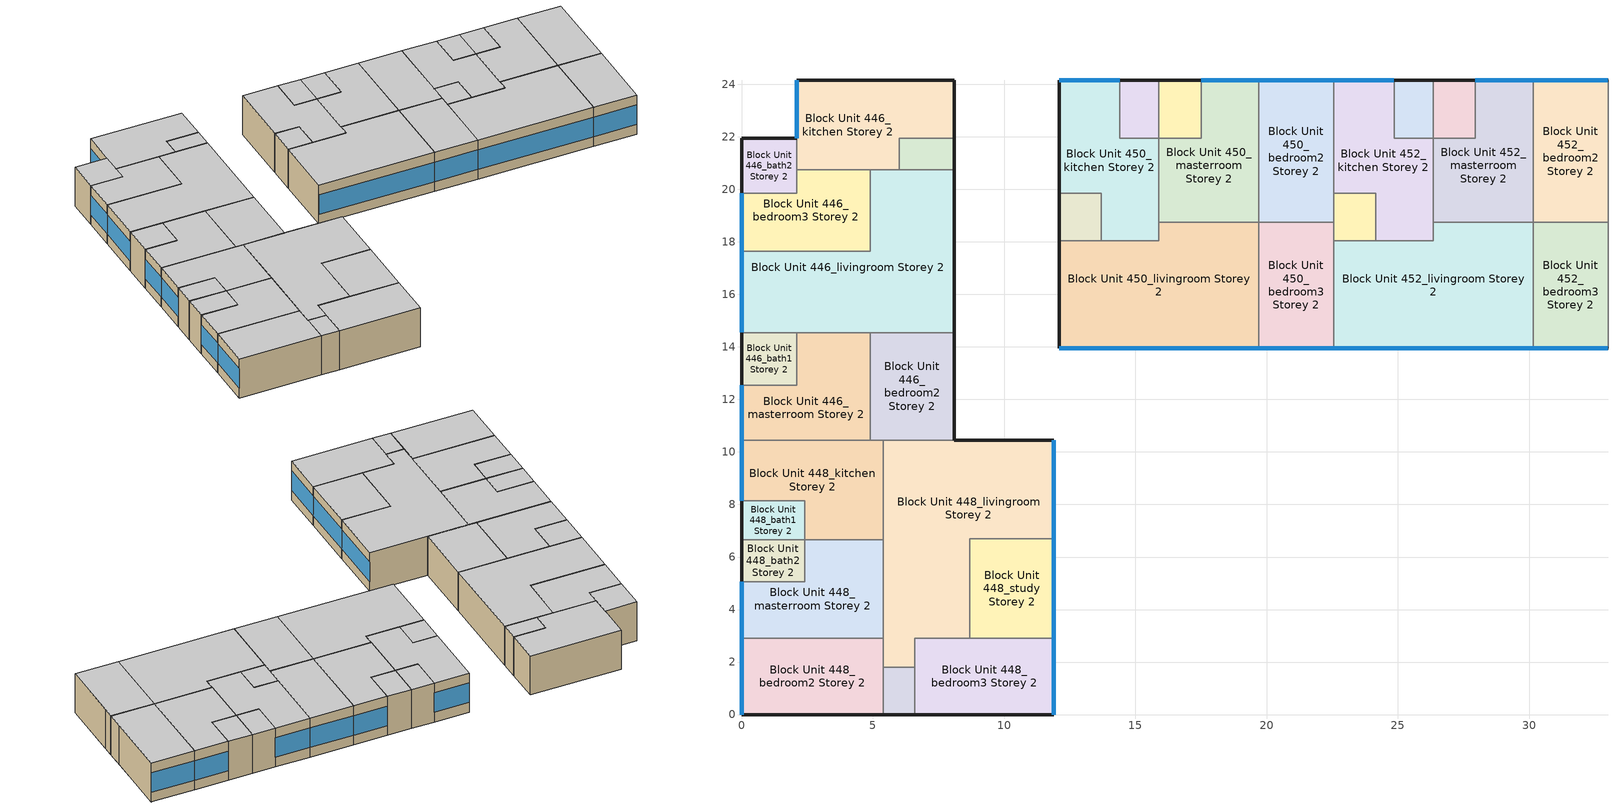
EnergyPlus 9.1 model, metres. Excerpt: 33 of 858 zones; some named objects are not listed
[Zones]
Block Unit 446_bath2 Storey 2
 floor adiabatic (Project Floor): 2.1,21.95 2.1,19.85 0,19.85 0,21.95 z9.2
 wall outside (Project Wall): 2.1,21.95 0,21.95 0,19.85 z9.2:12
 wall to Block Unit 446_bedroom3 Storey 2 (Project Wall): 0,19.85 2.1,19.85 2.1,20.75 z9.2:12
 wall to Block Unit 446_kitchen Storey 2 (Project Wall): 2.1,20.75 2.1,21.95 z9.2:12
 ceiling adiabatic (Project Ceiling): 2.1,19.85 2.1,21.95 0,21.95 0,19.85 z12
Block Unit 446_bedroom3 Storey 2
 floor adiabatic (Project Floor): 4.9,20.75 4.9,17.65 0,17.65 0,19.85 2.1,19.85 2.1,20.75 z9.2
 wall outside (Project Wall): 0,19.85 0,17.65 z9.2:12
 wall to Block Unit 446_kitchen Storey 2 (Project Wall): 4.9,20.75 2.1,20.75 z9.2:12
 wall to Block Unit 446_livingroom Storey 2 (Project Wall): 0,17.65 4.9,17.65 4.9,20.75 z9.2:12
 window (Project External Window): 0,19.85 0,17.65 z9.9:11.3
 ceiling adiabatic (Project Ceiling): 4.9,17.65 4.9,20.75 2.1,20.75 2.1,19.85 0,19.85 0,17.65 z12
Block Unit 446_livingroom Storey 2
 floor adiabatic (Project Floor): 8.1,20.75 8.1,14.55 0,14.55 0,17.65 4.9,17.65 4.9,20.75 z9.2
 wall outside (Project Wall): 0,17.65 0,14.55 / 8.1,14.55 8.1,20.75 z9.2:12
 wall to Block Unit 446_kitchen Storey 2 (Project Wall): 6,20.75 4.9,20.75 z9.2:12
 wall to Block Unit 446_store Storey 2 (Project Wall): 8.1,20.75 6,20.75 z9.2:12
 wall to Block Unit 446_bath1 Storey 2 (Project Wall): 0,14.55 2.1,14.55 z9.2:12
 wall to Block Unit 446_masterroom Storey 2 (Project Wall): 2.1,14.55 4.9,14.55 z9.2:12
 wall to Block Unit 446_bedroom2 Storey 2 (Project Wall): 4.9,14.55 8.1,14.55 z9.2:12
 window (Project External Window): 0,17.65 0,14.55 z9.9:11.3
 ceiling adiabatic (Project Ceiling): 8.1,14.55 8.1,20.75 4.9,20.75 4.9,17.65 0,17.65 0,14.55 z12
Block Unit 446_bath1 Storey 2
 floor adiabatic (Project Floor): 2.1,14.55 2.1,12.55 0,12.55 0,14.55 z9.2
 wall outside (Project Wall): 0,14.55 0,12.55 z9.2:12
 wall to Block Unit 446_masterroom Storey 2 (Project Wall): 0,12.55 2.1,12.55 2.1,14.55 z9.2:12
 ceiling adiabatic (Project Ceiling): 2.1,12.55 2.1,14.55 0,14.55 0,12.55 z12
Block Unit 446_masterroom Storey 2
 floor adiabatic (Project Floor): 4.9,14.55 4.9,10.45 0,10.45 0,12.55 2.1,12.55 2.1,14.55 z9.2
 wall outside (Project Wall): 0,12.55 0,10.45 z9.2:12
 wall to Block Unit 448_kitchen Storey 2 (Project Wall): 0,10.45 4.9,10.45 z9.2:12
 wall to Block Unit 446_bedroom2 Storey 2 (Project Wall): 4.9,10.45 4.9,14.55 z9.2:12
 window (Project External Window): 0,12.55 0,10.45 z9.9:11.3
 ceiling adiabatic (Project Ceiling): 4.9,10.45 4.9,14.55 2.1,14.55 2.1,12.55 0,12.55 0,10.45 z12
Block Unit 446_bedroom2 Storey 2
 floor adiabatic (Project Floor): 8.1,14.55 8.1,10.45 4.9,10.45 4.9,14.55 z9.2
 wall outside (Project Wall): 8.1,10.45 8.1,14.55 z9.2:12
 wall to Block Unit 448_kitchen Storey 2 (Project Wall): 4.9,10.45 5.4,10.45 z9.2:12
 wall to Block Unit 448_livingroom Storey 2 (Project Wall): 5.4,10.45 8.1,10.45 z9.2:12
 ceiling adiabatic (Project Ceiling): 8.1,10.45 8.1,14.55 4.9,14.55 4.9,10.45 z12
Block Unit 446_kitchen Storey 2
 floor adiabatic (Project Floor): 8.1,24.15 8.1,21.95 6,21.95 6,20.75 2.1,20.75 2.1,24.15 z9.2
 wall outside (Project Wall): 8.1,21.95 8.1,24.15 2.1,24.15 2.1,21.95 z9.2:12
 wall to Block Unit 446_store Storey 2 (Project Wall): 6,20.75 6,21.95 8.1,21.95 z9.2:12
 window (Project External Window): 2.1,24.15 2.1,21.95 z9.9:11.3
 ceiling adiabatic (Project Ceiling): 8.1,21.95 8.1,24.15 2.1,24.15 2.1,20.75 6,20.75 6,21.95 z12
Block Unit 446_store Storey 2
 floor adiabatic (Project Floor): 8.1,21.95 8.1,20.75 6,20.75 6,21.95 z9.2
 wall outside (Project Wall): 8.1,20.75 8.1,21.95 z9.2:12
 ceiling adiabatic (Project Ceiling): 8.1,20.75 8.1,21.95 6,21.95 6,20.75 z12
Block Unit 448_masterroom Storey 2
 floor adiabatic (Project Floor): 5.4,6.65 5.4,2.9 0,2.9 0,5.05 2.4,5.05 2.4,6.65 z9.2
 wall outside (Project Wall): 0,5.05 0,2.9 z9.2:12
 wall to Block Unit 448_kitchen Storey 2 (Project Wall): 5.4,6.65 2.4,6.65 z9.2:12
 wall to Block Unit 448_bath2 Storey 2 (Project Wall): 2.4,6.65 2.4,5.05 0,5.05 z9.2:12
 wall to Block Unit 448_bedroom2 Storey 2 (Project Wall): 0,2.9 5.4,2.9 z9.2:12
 wall to Block Unit 448_livingroom Storey 2 (Project Wall): 5.4,2.9 5.4,6.65 z9.2:12
 window (Project External Window): 0,5.05 0,2.9 z9.9:11.3
 ceiling adiabatic (Project Ceiling): 5.4,2.9 5.4,6.65 2.4,6.65 2.4,5.05 0,5.05 0,2.9 z12
Block Unit 448_bedroom2 Storey 2
 floor adiabatic (Project Floor): 5.4,2.9 5.4,0 0,0 0,2.9 z9.2
 wall outside (Project Wall): 0,2.9 0,0 5.4,0 z9.2:12
 wall to Block Unit 448_store Storey 2 (Project Wall): 5.4,0 5.4,1.8 z9.2:12
 wall to Block Unit 448_livingroom Storey 2 (Project Wall): 5.4,1.8 5.4,2.9 z9.2:12
 window (Project External Window): 0,2.9 0,0 z9.9:11.3
 ceiling adiabatic (Project Ceiling): 5.4,0 5.4,2.9 0,2.9 0,0 z12
Block Unit 448_bedroom3 Storey 2
 floor adiabatic (Project Floor): 11.9,2.9 11.9,0 6.6,0 6.6,2.9 z9.2
 wall outside (Project Wall): 6.6,0 11.9,0 11.9,2.9 z9.2:12
 wall to Block Unit 448_study Storey 2 (Project Wall): 11.9,2.9 8.7,2.9 z9.2:12
 wall to Block Unit 448_livingroom Storey 2 (Project Wall): 8.7,2.9 6.6,2.9 6.6,1.8 z9.2:12
 wall to Block Unit 448_store Storey 2 (Project Wall): 6.6,1.8 6.6,0 z9.2:12
 window (Project External Window): 11.9,0 11.9,2.9 z9.9:11.3
 ceiling adiabatic (Project Ceiling): 11.9,0 11.9,2.9 6.6,2.9 6.6,0 z12
Block Unit 448_study Storey 2
 floor adiabatic (Project Floor): 11.9,6.7 11.9,2.9 8.7,2.9 8.7,6.7 z9.2
 wall outside (Project Wall): 11.9,2.9 11.9,6.7 z9.2:12
 wall to Block Unit 448_livingroom Storey 2 (Project Wall): 11.9,6.7 8.7,6.7 8.7,2.9 z9.2:12
 window (Project External Window): 11.9,2.9 11.9,6.7 z9.9:11.3
 ceiling adiabatic (Project Ceiling): 11.9,2.9 11.9,6.7 8.7,6.7 8.7,2.9 z12
Block Unit 448_bath1 Storey 2
 floor adiabatic (Project Floor): 2.4,8.15 2.4,6.65 0,6.65 0,8.15 z9.2
 wall outside (Project Wall): 0,8.15 0,6.65 z9.2:12
 wall to Block Unit 448_kitchen Storey 2 (Project Wall): 2.4,6.65 2.4,8.15 0,8.15 z9.2:12
 wall to Block Unit 448_bath2 Storey 2 (Project Wall): 0,6.65 2.4,6.65 z9.2:12
 ceiling adiabatic (Project Ceiling): 2.4,6.65 2.4,8.15 0,8.15 0,6.65 z12
Block Unit 448_bath2 Storey 2
 floor adiabatic (Project Floor): 2.4,6.65 2.4,5.05 0,5.05 0,6.65 z9.2
 wall outside (Project Wall): 0,6.65 0,5.05 z9.2:12
 ceiling adiabatic (Project Ceiling): 2.4,5.05 2.4,6.65 0,6.65 0,5.05 z12
Block Unit 448_kitchen Storey 2
 floor adiabatic (Project Floor): 5.4,10.45 5.4,6.65 2.4,6.65 2.4,8.15 0,8.15 0,10.45 z9.2
 wall outside (Project Wall): 0,10.45 0,8.15 z9.2:12
 wall to Block Unit 448_livingroom Storey 2 (Project Wall): 5.4,6.65 5.4,10.45 z9.2:12
 window (Project External Window): 0,10.45 0,8.15 z9.9:11.3
 ceiling adiabatic (Project Ceiling): 5.4,6.65 5.4,10.45 0,10.45 0,8.15 2.4,8.15 2.4,6.65 z12
Block Unit 448_store Storey 2
 floor adiabatic (Project Floor): 6.6,1.8 6.6,0 5.4,0 5.4,1.8 z9.2
 wall outside (Project Wall): 5.4,0 6.6,0 z9.2:12
 wall to Block Unit 448_livingroom Storey 2 (Project Wall): 6.6,1.8 5.4,1.8 z9.2:12
 ceiling adiabatic (Project Ceiling): 6.6,0 6.6,1.8 5.4,1.8 5.4,0 z12
Block Unit 448_livingroom Storey 2
 floor adiabatic (Project Floor): 11.9,10.45 11.9,6.7 8.7,6.7 8.7,2.9 6.6,2.9 6.6,1.8 5.4,1.8 5.4,10.45 z9.2
 wall outside (Project Wall): 11.9,6.7 11.9,10.45 8.1,10.45 z9.2:12
 window (Project External Window): 11.9,6.7 11.9,10.45 z9.9:11.3
 ceiling adiabatic (Project Ceiling): 8.7,2.9 8.7,6.7 11.9,6.7 11.9,10.45 5.4,10.45 5.4,1.8 6.6,1.8 6.6,2.9 z12
Block Unit 450_masterroom Storey 2
 floor adiabatic (Project Floor): 19.7,24.15 19.7,18.75 15.9,18.75 15.9,21.95 17.5,21.95 17.5,24.15 z9.2
 wall outside (Project Wall): 19.7,24.15 17.5,24.15 z9.2:12
 wall to Block Unit 450_bath2 Storey 2 (Project Wall): 17.5,24.15 17.5,21.95 15.9,21.95 z9.2:12
 wall to Block Unit 450_kitchen Storey 2 (Project Wall): 15.9,21.95 15.9,18.75 z9.2:12
 wall to Block Unit 450_livingroom Storey 2 (Project Wall): 15.9,18.75 19.7,18.75 z9.2:12
 wall to Block Unit 450_bedroom2 Storey 2 (Project Wall): 19.7,18.75 19.7,24.15 z9.2:12
 window (Project External Window): 19.7,24.15 17.5,24.15 z9.9:11.3
 ceiling adiabatic (Project Ceiling): 19.7,18.75 19.7,24.15 17.5,24.15 17.5,21.95 15.9,21.95 15.9,18.75 z12
Block Unit 450_bedroom2 Storey 2
 floor adiabatic (Project Floor): 22.55,24.15 22.55,18.75 19.7,18.75 19.7,24.15 z9.2
 wall outside (Project Wall): 22.55,24.15 19.7,24.15 z9.2:12
 wall to Block Unit 450_bedroom3 Storey 2 (Project Wall): 19.7,18.75 22.55,18.75 z9.2:12
 wall to Block Unit 452_kitchen Storey 2 (Project Wall): 22.55,19.85 22.55,24.15 z9.2:12
 wall to Block Unit 452_store Storey 2 (Project Wall): 22.55,18.75 22.55,19.85 z9.2:12
 window (Project External Window): 22.55,24.15 19.7,24.15 z9.9:11.3
 ceiling adiabatic (Project Ceiling): 22.55,18.75 22.55,24.15 19.7,24.15 19.7,18.75 z12
Block Unit 450_bedroom3 Storey 2
 floor adiabatic (Project Floor): 22.55,18.75 22.55,13.95 19.7,13.95 19.7,18.75 z9.2
 wall outside (Project Wall): 19.7,13.95 22.55,13.95 z9.2:12
 wall to Block Unit 450_livingroom Storey 2 (Project Wall): 19.7,18.75 19.7,13.95 z9.2:12
 wall to Block Unit 452_store Storey 2 (Project Wall): 22.55,18.05 22.55,18.75 z9.2:12
 wall to Block Unit 452_livingroom Storey 2 (Project Wall): 22.55,13.95 22.55,18.05 z9.2:12
 window (Project External Window): 19.7,13.95 22.55,13.95 z9.9:11.3
 ceiling adiabatic (Project Ceiling): 22.55,13.95 22.55,18.75 19.7,18.75 19.7,13.95 z12
Block Unit 450_bath1 Storey 2
 floor adiabatic (Project Floor): 15.9,24.15 15.9,21.95 14.4,21.95 14.4,24.15 z9.2
 wall outside (Project Wall): 15.9,24.15 14.4,24.15 z9.2:12
 wall to Block Unit 450_kitchen Storey 2 (Project Wall): 14.4,24.15 14.4,21.95 15.9,21.95 z9.2:12
 wall to Block Unit 450_bath2 Storey 2 (Project Wall): 15.9,21.95 15.9,24.15 z9.2:12
 ceiling adiabatic (Project Ceiling): 15.9,21.95 15.9,24.15 14.4,24.15 14.4,21.95 z12
Block Unit 450_bath2 Storey 2
 floor adiabatic (Project Floor): 17.5,24.15 17.5,21.95 15.9,21.95 15.9,24.15 z9.2
 wall outside (Project Wall): 17.5,24.15 15.9,24.15 z9.2:12
 ceiling adiabatic (Project Ceiling): 17.5,21.95 17.5,24.15 15.9,24.15 15.9,21.95 z12
Block Unit 450_kitchen Storey 2
 floor adiabatic (Project Floor): 14.4,24.15 14.4,21.95 15.9,21.95 15.9,18.05 13.7,18.05 13.7,19.85 12.1,19.85 12.1,24.15 z9.2
 wall outside (Project Wall): 14.4,24.15 12.1,24.15 12.1,19.85 z9.2:12
 wall to Block Unit 450_livingroom Storey 2 (Project Wall): 13.7,18.05 15.9,18.05 15.9,18.75 z9.2:12
 wall to Block Unit 450_store Storey 2 (Project Wall): 12.1,19.85 13.7,19.85 13.7,18.05 z9.2:12
 window (Project External Window): 14.4,24.15 12.1,24.15 z9.9:11.3
 ceiling adiabatic (Project Ceiling): 15.9,18.05 15.9,21.95 14.4,21.95 14.4,24.15 12.1,24.15 12.1,19.85 13.7,19.85 13.7,18.05 z12
Block Unit 450_store Storey 2
 floor adiabatic (Project Floor): 13.7,19.85 13.7,18.05 12.1,18.05 12.1,19.85 z9.2
 wall outside (Project Wall): 12.1,19.85 12.1,18.05 z9.2:12
 wall to Block Unit 450_livingroom Storey 2 (Project Wall): 12.1,18.05 13.7,18.05 z9.2:12
 ceiling adiabatic (Project Ceiling): 13.7,18.05 13.7,19.85 12.1,19.85 12.1,18.05 z12
Block Unit 450_livingroom Storey 2
 floor adiabatic (Project Floor): 19.7,18.75 19.7,13.95 12.1,13.95 12.1,18.05 15.9,18.05 15.9,18.75 z9.2
 wall outside (Project Wall): 12.1,18.05 12.1,13.95 19.7,13.95 z9.2:12
 window (Project External Window): 12.1,13.95 19.7,13.95 z9.9:11.3
 ceiling adiabatic (Project Ceiling): 19.7,13.95 19.7,18.75 15.9,18.75 15.9,18.05 12.1,18.05 12.1,13.95 z12
Block Unit 452_masterroom Storey 2
 floor adiabatic (Project Floor): 30.15,24.15 30.15,18.75 26.35,18.75 26.35,21.95 27.95,21.95 27.95,24.15 z9.2
 wall outside (Project Wall): 30.15,24.15 27.95,24.15 z9.2:12
 wall to Block Unit 452_bath2 Storey 2 (Project Wall): 27.95,24.15 27.95,21.95 26.35,21.95 z9.2:12
 wall to Block Unit 452_kitchen Storey 2 (Project Wall): 26.35,21.95 26.35,18.75 z9.2:12
 wall to Block Unit 452_livingroom Storey 2 (Project Wall): 26.35,18.75 30.15,18.75 z9.2:12
 wall to Block Unit 452_bedroom2 Storey 2 (Project Wall): 30.15,18.75 30.15,24.15 z9.2:12
 window (Project External Window): 30.15,24.15 27.95,24.15 z9.9:11.3
 ceiling adiabatic (Project Ceiling): 30.15,18.75 30.15,24.15 27.95,24.15 27.95,21.95 26.35,21.95 26.35,18.75 z12
Block Unit 452_bedroom2 Storey 2
 floor adiabatic (Project Floor): 33,24.15 33,18.75 30.15,18.75 30.15,24.15 z9.2
 wall outside (Project Wall): 33,24.15 30.15,24.15 z9.2:12
 wall to Block Unit 452_bedroom3 Storey 2 (Project Wall): 30.15,18.75 33,18.75 z9.2:12
 wall to Block Unit 454_kitchen Storey 2 (Project Wall): 33,19.85 33,24.15 z9.2:12
 wall to Block Unit 454_store Storey 2 (Project Wall): 33,18.75 33,19.85 z9.2:12
 window (Project External Window): 33,24.15 30.15,24.15 z9.9:11.3
 ceiling adiabatic (Project Ceiling): 33,18.75 33,24.15 30.15,24.15 30.15,18.75 z12
Block Unit 452_bedroom3 Storey 2
 floor adiabatic (Project Floor): 33,18.75 33,13.95 30.15,13.95 30.15,18.75 z9.2
 wall outside (Project Wall): 30.15,13.95 33,13.95 z9.2:12
 wall to Block Unit 452_livingroom Storey 2 (Project Wall): 30.15,18.75 30.15,13.95 z9.2:12
 wall to Block Unit 454_store Storey 2 (Project Wall): 33,18.05 33,18.75 z9.2:12
 wall to Block Unit 454_livingroom Storey 2 (Project Wall): 33,13.95 33,18.05 z9.2:12
 window (Project External Window): 30.15,13.95 33,13.95 z9.9:11.3
 ceiling adiabatic (Project Ceiling): 33,13.95 33,18.75 30.15,18.75 30.15,13.95 z12
Block Unit 452_bath1 Storey 2
 floor adiabatic (Project Floor): 26.35,24.15 26.35,21.95 24.85,21.95 24.85,24.15 z9.2
 wall outside (Project Wall): 26.35,24.15 24.85,24.15 z9.2:12
 wall to Block Unit 452_kitchen Storey 2 (Project Wall): 24.85,24.15 24.85,21.95 26.35,21.95 z9.2:12
 wall to Block Unit 452_bath2 Storey 2 (Project Wall): 26.35,21.95 26.35,24.15 z9.2:12
 ceiling adiabatic (Project Ceiling): 26.35,21.95 26.35,24.15 24.85,24.15 24.85,21.95 z12
Block Unit 452_bath2 Storey 2
 floor adiabatic (Project Floor): 27.95,24.15 27.95,21.95 26.35,21.95 26.35,24.15 z9.2
 wall outside (Project Wall): 27.95,24.15 26.35,24.15 z9.2:12
 ceiling adiabatic (Project Ceiling): 27.95,21.95 27.95,24.15 26.35,24.15 26.35,21.95 z12
Block Unit 452_kitchen Storey 2
 floor adiabatic (Project Floor): 24.85,24.15 24.85,21.95 26.35,21.95 26.35,18.05 24.15,18.05 24.15,19.85 22.55,19.85 22.55,24.15 z9.2
 wall outside (Project Wall): 24.85,24.15 22.55,24.15 z9.2:12
 wall to Block Unit 452_livingroom Storey 2 (Project Wall): 24.15,18.05 26.35,18.05 26.35,18.75 z9.2:12
 wall to Block Unit 452_store Storey 2 (Project Wall): 22.55,19.85 24.15,19.85 24.15,18.05 z9.2:12
 window (Project External Window): 24.85,24.15 22.55,24.15 z9.9:11.3
 ceiling adiabatic (Project Ceiling): 26.35,18.05 26.35,21.95 24.85,21.95 24.85,24.15 22.55,24.15 22.55,19.85 24.15,19.85 24.15,18.05 z12
Block Unit 452_store Storey 2
 floor adiabatic (Project Floor): 24.15,19.85 24.15,18.05 22.55,18.05 22.55,19.85 z9.2
 wall to Block Unit 452_livingroom Storey 2 (Project Wall): 22.55,18.05 24.15,18.05 z9.2:12
 ceiling adiabatic (Project Ceiling): 24.15,18.05 24.15,19.85 22.55,19.85 22.55,18.05 z12
Block Unit 452_livingroom Storey 2
 floor adiabatic (Project Floor): 30.15,18.75 30.15,13.95 22.55,13.95 22.55,18.05 26.35,18.05 26.35,18.75 z9.2
 wall outside (Project Wall): 22.55,13.95 30.15,13.95 z9.2:12
 window (Project External Window): 22.55,13.95 30.15,13.95 z9.9:11.3
 ceiling adiabatic (Project Ceiling): 30.15,13.95 30.15,18.75 26.35,18.75 26.35,18.05 22.55,18.05 22.55,13.95 z12
[Building]
One Precinct: North Axis=0; Terrain=City; Loads Convergence Tolerance Value=0.04; Temperature Convergence Tolerance Value=0.4; Solar Distribution=FullInteriorAndExterior; Maximum Number of Warmup Days=25; Minimum Number of Warmup Days=6
[Site:Location]
SGP_Singapore.486980_IWEC: Latitude=1.37; Longitude=103.98; Time Zone=8; Elevation=16
[MATERIAL] Roughness=MediumRough
Name | Thickness | Conductivity | Density | Specific Heat | Thermal Absorptance | Solar Absorptance | Visible Absorptance
ConcreteWall | 0.15 | 0.8 | 2400 | 880 | 0.85 | 0.79 | 0.79
Greenwall | 0.079 | 2.5 | 1293 | 853 | 0.98 | 0.75 | 0.75
[WindowMaterial:SimpleGlazingSystem]
SingleGlazingEuroGrey: UFactor=5.93; Solar Heat Gain Coefficient=0.62; Visible Transmittance=0.495
[Construction]
Project Wall: Greenwall
Project Floor; Project Ceiling: ConcreteWall
Project External Window: SingleGlazingEuroGrey
[ZONE] Type=1; Multiplier=1; Ceiling Height=autocalculate; Volume=autocalculate; Floor Area=autocalculate; Part of Total Floor Area=Yes
Block Unit 446_bath2 Storey 2; Block Unit 446_bedroom3 Storey 2; Block Unit 446_livingroom Storey 2; Block Unit 446_bath1 Storey 2; Block Unit 446_masterroom Storey 2; Block Unit 446_bedroom2 Storey 2; Block Unit 446_kitchen Storey 2; Block Unit 446_store Storey 2; Block Unit 448_masterroom Storey 2; Block Unit 448_bedroom2 Storey 2; Block Unit 448_bedroom3 Storey 2; Block Unit 448_study Storey 2; Block Unit 448_bath1 Storey 2; Block Unit 448_bath2 Storey 2; Block Unit 448_kitchen Storey 2; Block Unit 448_store Storey 2; Block Unit 448_livingroom Storey 2; Block Unit 450_masterroom Storey 2; Block Unit 450_bedroom2 Storey 2; Block Unit 450_bedroom3 Storey 2; Block Unit 450_bath1 Storey 2; Block Unit 450_bath2 Storey 2; Block Unit 450_kitchen Storey 2; Block Unit 450_store Storey 2; Block Unit 450_livingroom Storey 2; Block Unit 452_masterroom Storey 2; Block Unit 452_bedroom2 Storey 2; Block Unit 452_bedroom3 Storey 2; Block Unit 452_bath1 Storey 2; Block Unit 452_bath2 Storey 2; Block Unit 452_kitchen Storey 2; Block Unit 452_store Storey 2; Block Unit 452_livingroom Storey 2
[ZONEINFILTRATION:DESIGNFLOWRATE] Design Flow Rate Calculation Method=AirChanges/Hour; Constant Term Coefficient=1; Temperature Term Coefficient=0; Velocity Term Coefficient=0; Velocity Squared Term Coefficient=0
Name | Zone or ZoneList | Schedule | Air Changes per Hour
Block Unit 446_bath2 Storey 2 Infiltration | Block Unit 446_bath2 Storey 2 | Always On | 1
Block Unit 446_bedroom3 Storey 2 Infiltration | Block Unit 446_bedroom3 Storey 2 | Always On | 0.2
Block Unit 446_livingroom Storey 2 Infiltration | Block Unit 446_livingroom Storey 2 | Living_Infiltration_AirCon | 1
Block Unit 446_bath1 Storey 2 Infiltration | Block Unit 446_bath1 Storey 2 | Always On | 1
Block Unit 446_masterroom Storey 2 Infiltration | Block Unit 446_masterroom Storey 2 | Always On | 0.2
Block Unit 446_bedroom2 Storey 2 Infiltration | Block Unit 446_bedroom2 Storey 2 | Always On | 0.2
Block Unit 446_kitchen Storey 2 Infiltration | Block Unit 446_kitchen Storey 2 | Always On | 1
Block Unit 446_store Storey 2 Infiltration | Block Unit 446_store Storey 2 | Always On | 1
Block Unit 448_masterroom Storey 2 Infiltration | Block Unit 448_masterroom Storey 2 | Always On | 0.2
Block Unit 448_bedroom2 Storey 2 Infiltration | Block Unit 448_bedroom2 Storey 2 | Always On | 0.2
Block Unit 448_bedroom3 Storey 2 Infiltration | Block Unit 448_bedroom3 Storey 2 | Always On | 0.2
Block Unit 448_study Storey 2 Infiltration | Block Unit 448_study Storey 2 | Always On | 1
Block Unit 448_bath1 Storey 2 Infiltration | Block Unit 448_bath1 Storey 2 | Always On | 1
Block Unit 448_bath2 Storey 2 Infiltration | Block Unit 448_bath2 Storey 2 | Always On | 1
Block Unit 448_kitchen Storey 2 Infiltration | Block Unit 448_kitchen Storey 2 | Always On | 1
Block Unit 448_store Storey 2 Infiltration | Block Unit 448_store Storey 2 | Always On | 1
Block Unit 448_livingroom Storey 2 Infiltration | Block Unit 448_livingroom Storey 2 | Living_Infiltration_AirCon | 1
Block Unit 450_masterroom Storey 2 Infiltration | Block Unit 450_masterroom Storey 2 | Always On | 0.2
Block Unit 450_bedroom2 Storey 2 Infiltration | Block Unit 450_bedroom2 Storey 2 | Always On | 0.2
Block Unit 450_bedroom3 Storey 2 Infiltration | Block Unit 450_bedroom3 Storey 2 | Always On | 0.2
Block Unit 450_bath1 Storey 2 Infiltration | Block Unit 450_bath1 Storey 2 | Always On | 1
Block Unit 450_bath2 Storey 2 Infiltration | Block Unit 450_bath2 Storey 2 | Always On | 1
Block Unit 450_kitchen Storey 2 Infiltration | Block Unit 450_kitchen Storey 2 | Always On | 1
Block Unit 450_store Storey 2 Infiltration | Block Unit 450_store Storey 2 | Always On | 1
Block Unit 450_livingroom Storey 2 Infiltration | Block Unit 450_livingroom Storey 2 | Living_Infiltration_AirCon | 1
Block Unit 452_masterroom Storey 2 Infiltration | Block Unit 452_masterroom Storey 2 | Always On | 0.2
Block Unit 452_bedroom2 Storey 2 Infiltration | Block Unit 452_bedroom2 Storey 2 | Always On | 0.2
Block Unit 452_bedroom3 Storey 2 Infiltration | Block Unit 452_bedroom3 Storey 2 | Always On | 0.2
Block Unit 452_bath1 Storey 2 Infiltration | Block Unit 452_bath1 Storey 2 | Always On | 1
Block Unit 452_bath2 Storey 2 Infiltration | Block Unit 452_bath2 Storey 2 | Always On | 1
Block Unit 452_kitchen Storey 2 Infiltration | Block Unit 452_kitchen Storey 2 | Always On | 1
Block Unit 452_store Storey 2 Infiltration | Block Unit 452_store Storey 2 | Always On | 1
Block Unit 452_livingroom Storey 2 Infiltration | Block Unit 452_livingroom Storey 2 | Living_Infiltration_AirCon | 1
[HVACTEMPLATE:ZONE:IDEALLOADSAIRSYSTEM] Template Thermostat=Zone Stat; System Availability Schedule=AirCon_normal; Maximum Heating Supply Air Temperature=50; Minimum Cooling Supply Air Temperature=13; Maximum Heating Supply Air Humidity Ratio=0.0156; Minimum Cooling Supply Air Humidity Ratio=0.0077; Heating Limit=NoLimit; Cooling Limit=NoLimit; Heating Availability Schedule=Always Off; Cooling Availability Schedule=AirCon_normal; Dehumidification Control Type=Humidistat; Cooling Sensible Heat Ratio=0.7; Dehumidification Setpoint=60; Humidification Control Type=None; Outdoor Air Method=None; Outdoor Air Flow Rate per Person=0.00944; Outdoor Air Flow Rate per Zone Floor Area=0; Outdoor Air Flow Rate per Zone=0; Demand Controlled Ventilation Type=None; Outdoor Air Economizer Type=NoEconomizer; Heat Recovery Type=None; Sensible Heat Recovery Effectiveness=0.7; Latent Heat Recovery Effectiveness=0.65
Block Unit 446_bedroom3 Storey 2; Block Unit 446_livingroom Storey 2; Block Unit 446_masterroom Storey 2; Block Unit 446_bedroom2 Storey 2; Block Unit 448_masterroom Storey 2; Block Unit 448_bedroom2 Storey 2; Block Unit 448_bedroom3 Storey 2; Block Unit 448_livingroom Storey 2; Block Unit 450_masterroom Storey 2; Block Unit 450_bedroom2 Storey 2; Block Unit 450_bedroom3 Storey 2; Block Unit 450_livingroom Storey 2; Block Unit 452_masterroom Storey 2; Block Unit 452_bedroom2 Storey 2; Block Unit 452_bedroom3 Storey 2; Block Unit 452_livingroom Storey 2
[Schedule:Compact]
Always On: Through: 12/31, For: AllDays, Until: 24:00, 1
Always Off: Through: 12/31, For: AllDays, Until: 24:00, 0
AirCon_normal: Through: 31 Dec, For: AllDays, Until: 07:00, 1, Until: 22:00, 0, Until: 24:00, 1
[SCHEDULE:COMPACT]
Living_Infiltration_AirCon: Through: 12/31, For: AllDays, Until: 07:00, 0.2, Until: 22:00, 1, Until: 24:00, 0.2
